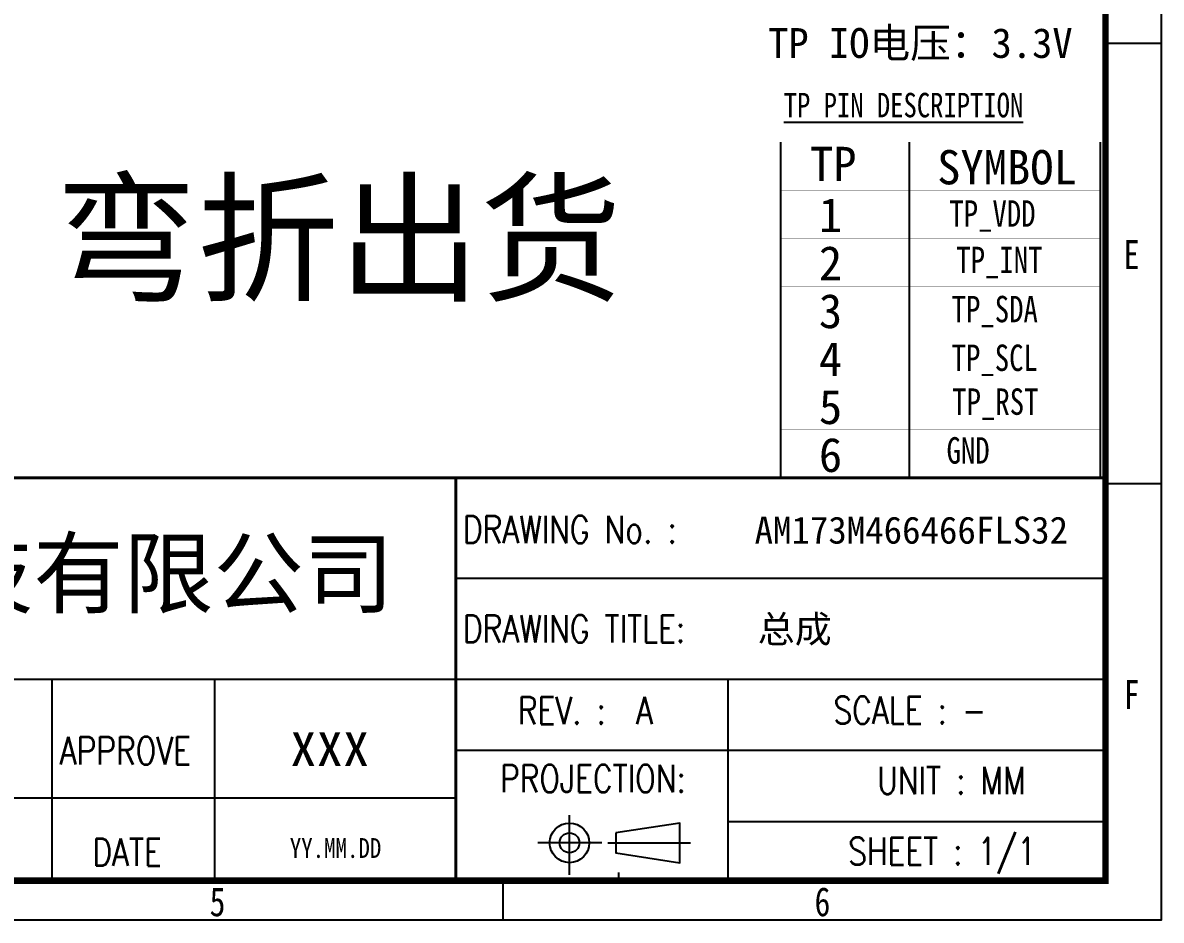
# Model space of a CAD drawing. Header units: inches. Extents: x 1586 to 1904, y -864 to -636.
# Drawn here: x 1806 to 1902.3, y -861.5 to -785.6 of the extents above; entities that cross this region are included whole.
import ezdxf
from ezdxf.enums import TextEntityAlignment as Align

# ---------------------------------------------------------------- set-up
doc = ezdxf.new("R2010")
doc.units = ezdxf.units.IN
doc.header["$LTSCALE"] = 0.909449
doc.header["$MEASUREMENT"] = 0
doc.layers.get('0').update_dxf_attribs({"linetype": 'CONTINUOUS'})
for name, color, linetype in [('DIM', 7, 'CONTINUOUS'), ('tableLine', 7, 'CONTINUOUS'), ('TopOverlay', 2, 'CONTINUOUS')]:
    doc.layers.add(name, color=color, linetype=linetype)
doc.styles.add('romans', font='romans.shx')
doc.styles.get("Standard").update_dxf_attribs({"font": 'txt', "width": 0.8})
doc.styles.add('中文', font='')
doc.styles.add('其它汉字', font='', dxfattribs={"width": 0.85})
doc.styles.add('宋体', font='', dxfattribs={"width": 0.8})
doc.styles.get('中文').set_extended_font_data('SimSun')
doc.styles.get('其它汉字').set_extended_font_data('宋体')
doc.styles.get('宋体').set_extended_font_data('SimSun')

msp = doc.modelspace()

# ---------------------------------------------------------------- linework, layer by layer
for p, q in [((1902.315, -787.397), (1897.598, -787.397)), ((1902.315, -824.618), (1897.598, -824.618)), ((1842.628, -832.61), (1897.598, -832.61)), ((1742.001, -841.162), (1897.598, -841.162)), ((1808.446, -841.162), (1808.446, -858.304)), ((1822.211, -841.162), (1822.211, -858.447)), ((1865.653, -841.162), (1865.653, -858.304)), ((1842.628, -847.169), (1897.598, -847.169)), ((1865.653, -853.179), (1897.598, -853.179)), ((1846.649, -861.543), (1846.649, -858.198))]:
    msp.add_line(p, q)
at = {"color": 1}
msp.add_line((1742, -851.199), (1842.628, -851.199), dxfattribs=at)
at = {"ltscale": 0.8}
for p, q in [((1852.251, -857.71), (1852.251, -852.644)), ((1854.989, -855.002), (1849.571, -855.002)), ((1855.493, -854.998), (1862.502, -854.998))]:
    msp.add_line(p, q, dxfattribs=at)
msp.add_lwpolyline([(1587.847, -638.516), (1902.315, -638.516), (1902.315, -861.543), (1587.847, -861.543), (1587.847, -638.516)])
at = {"color": 7, "linetype": 'Continuous', "const_width": 0.541}
msp.add_lwpolyline([(1592.564, -858.198), (1897.598, -858.198), (1897.598, -641.862), (1592.564, -641.862)], close=True, dxfattribs=at)
at = {"const_width": 0.251}
for points in [[(1742.002, -824.122), (1897.598, -824.122)], [(1742.002, -824.122), (1897.598, -824.122)], [(1743.212, -824.122), (1897.137, -824.122)], [(1743.212, -824.122), (1897.137, -824.122)], [(1842.628, -858.304), (1842.628, -824.122)]]:
    msp.add_lwpolyline(points, dxfattribs=at)
msp.add_lwpolyline([(1856.17, -854.16), (1856.17, -855.837), (1861.582, -856.676), (1861.582, -853.321)], close=True)
at = {"color": 7, "linetype": 'Continuous'}
msp.add_lwpolyline([(1856.436, -857.961), (1856.436, -857.502)], dxfattribs=at)
for centre, radius in [((1852.251, -854.998), 1.678), ((1852.251, -854.995), 0.839)]:
    msp.add_circle(centre, radius)
at = {"layer": 'tableLine', "color": 3, "lineweight": 0}
msp.add_line((1867.982, -824.122), (1897.137, -824.122), dxfattribs=at)
at = {"layer": 'TopOverlay'}
for p, q in [((1870.107, -795.745), (1870.107, -824.122)), ((1880.999, -795.745), (1880.999, -824.122)), ((1897.137, -795.745), (1897.137, -824.122)), ((1870.107, -824.122), (1897.137, -824.122))]:
    msp.add_line(p, q, dxfattribs=at)
at = {"layer": 'TopOverlay', "const_width": 0.017}
for points in [[(1870.107, -795.745), (1897.137, -795.745)], [(1870.107, -799.795), (1897.137, -799.795)], [(1870.107, -803.85), (1897.137, -803.85)], [(1870.107, -807.904), (1897.137, -807.904)], [(1870.107, -811.959), (1897.137, -811.959)], [(1870.107, -816.013), (1897.137, -816.013)], [(1870.107, -820.068), (1897.137, -820.068)]]:
    msp.add_lwpolyline(points, dxfattribs=at)
at = {"layer": 'TopOverlay', "const_width": 0.00851}
for points in [[(1870.103, -799.799, 1), (1870.111, -799.799, 1)], [(1870.103, -805.205, 1), (1870.111, -805.205, 1)], [(1870.103, -805.205, 1), (1870.111, -805.205, 1)]]:
    msp.add_lwpolyline(points, format="xyb", close=True, dxfattribs=at)

# ---------------------------------------------------------------- texts
at = {"color": 4, "lineweight": 0, "style": '宋体'}
for s, height, p in [('TP IO电压：3.3V', 2.52267, (1869.053, -788.605)), ('AM173M466466FLS32', 2.29334, (1867.911, -829.692)), ('总成', 2.2933, (1868.178, -838.07))]:
    msp.add_text(s, height=height, dxfattribs=at).set_placement(p)
at = {"style": 'romans', "width": 0.8}
for s, p in [('DRAWING No. : ', (1843.224, -829.644)), ('DRAWING TITLE:', (1843.224, -838.043)), ('REV. :  A', (1847.873, -844.953)), ('SCALE : -', (1874.577, -844.943)), ('APPROVE', (1809.113, -848.361)), ('PROJECTION:', (1846.368, -850.724)), ('DATE', (1811.878, -856.94))]:
    msp.add_text(s, height=2.3166, dxfattribs=at).set_placement(p)
at = {"lineweight": 9, "style": '宋体'}
msp.add_text('深圳鱼鹰光电科技有限公司', height=5.58699, dxfattribs=at).set_placement((1745.927, -834.988))
at = {"style": 'romans', "width": 0.8}
for s, p in [('UNIT : MM', (1884.558, -849.716)), ('SHEET : 1/1', (1883.765, -855.866))]:
    msp.add_text(s, height=2.3166, dxfattribs=at).set_placement(p, align=Align.MIDDLE)
at = {"color": 1, "width": 0.85}
msp.add_text('YY.MM.DD', height=1.6731, dxfattribs=at).set_placement((1828.588, -856.272))
at = {"color": 2, "lineweight": -3, "insert": (1870.376, -791.56), "char_height": 2.0691, "width": 28.83145, "attachment_point": 1, "style": '宋体'}
msp.add_mtext('{\\LTP PIN DESCRIPTION}', dxfattribs=at)
at = {"char_height": 2.453, "attachment_point": 1}
for s, insert, width in [('E', (1899.142, -804.016), 14.61844), ('F', (1899.142, -841.236), 13.21937), ('5', (1821.803, -858.752), 2.052), ('6', (1872.986, -858.752), 5.04438)]:
    msp.add_mtext(s, dxfattribs=dict(at, insert=insert, width=width))
at = {"color": 1, "insert": (1831.967, -846.568), "char_height": 3.861, "width": 22.64812, "attachment_point": 5, "style": '其它汉字'}
msp.add_mtext('xxx', dxfattribs=at)
at = {"layer": 'DIM', "color": 7, "insert": (1808.77, -799.501), "char_height": 8.7818, "width": 320.17531, "attachment_point": 1, "style": '中文'}
msp.add_mtext('弯折出货', dxfattribs=at)
at = {"layer": 'TopOverlay', "style": '宋体'}
for s, height, p in [('TP', 2.8961, (1872.592, -799.019)), ('SYMBOL', 2.8961, (1883.357, -799.299)), ('1', 2.896, (1873.35, -803.34)), ('2', 2.896, (1873.35, -807.411)), ('3', 2.896, (1873.35, -811.465)), ('4', 2.896, (1873.35, -815.52)), ('5', 2.896, (1873.35, -819.575)), ('6', 2.896, (1873.35, -823.629))]:
    msp.add_text(s, height=height, dxfattribs=at).set_placement(p)
at = {"layer": 'TopOverlay', "char_height": 2.23463, "width": 16.3958, "attachment_point": 1, "style": '宋体'}
for s, insert in [('{\\C1;TP_VDD}', (1884.386, -800.648)), ('{\\C1;TP_INT}', (1884.976, -804.577)), ('{\\C1;TP_SDA}', (1884.581, -808.731)), ('{\\C1;TP_SCL}', (1884.581, -812.851)), ('{\\C1;TP_RST}', (1884.631, -816.561))]:
    msp.add_mtext(s, dxfattribs=dict(at, insert=insert))
at = {"layer": 'TopOverlay', "color": 1, "insert": (1884.151, -820.686), "char_height": 2.2346, "width": 16.3958, "attachment_point": 1, "style": '宋体'}
msp.add_mtext('GND', dxfattribs=at)

doc.saveas('drawing.dxf')
